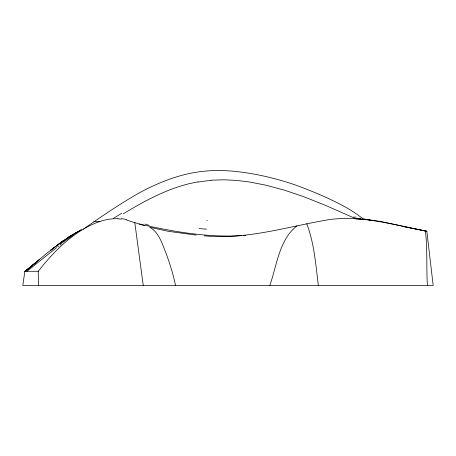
<?xml version="1.0" encoding="UTF-8"?>
<svg xmlns="http://www.w3.org/2000/svg" width="456" height="456" viewBox="0 0 456 456"><rect width="100%" height="100%" fill="white"/><g stroke="black" fill="none" stroke-linecap="round" stroke-linejoin="round"><path stroke-width="0.68" d="M29.184 268.174L24.875 271.274L22.8 285.473L433.177 285.473L426.833 231.192L407.516 227.419M269.798 285.473C276.963 265.312 279.072 239.998 296.845 225.902M38.549 285.473L38.23 271.274C54.657 250.486 74.385 230.468 99.853 221.371M24.972 271.274L35.91 262.531L25.337 271.274C43.206 256.397 60.648 240.557 81.39 229.721L68.582 237.308L71.74 235.148L59.913 243.242M25.337 271.274L39.244 259.567M26.978 271.274L56.607 247.591M60.808 243.886L73.707 234.606M57.712 246.753L58.852 245.915M59.998 245.077L61.138 244.239M29.72 267.786L32.416 265.842M83.374 229.168C101.443 216.44 119.791 203.986 139.012 193.042A227.498 227.498 0 0 1 151.147 186.846C164.228 180.679 177.943 175.691 192.17 172.966A135.307 135.307 0 0 1 205.251 171.114C222.984 169.489 240.842 171.456 258.244 174.916A279.693 279.693 0 0 1 296.252 185.313C313.585 191.674 330.697 198.85 346.834 207.856A139.034 139.034 0 0 1 358.473 215.397L362.885 218.703L372.21 220.522M68.582 237.308L78.238 231.505M123.331 213.784C146.57 199.785 171.04 186.487 198.098 181.858M426.833 231.192C395.557 225.452 362.833 215.221 330.172 219.473C288.46 226.273 247.044 240.027 204.242 235.809M210.968 180.223L223.942 179.778L236.932 180.433L249.894 182.052L265.962 185.204L285.011 190.346L303.781 196.713L325.385 205.314L355.993 218.806L367.884 219.655L380.566 221.428L426.081 231.163M243.094 235.541L245.602 235.37M241.235 235.649C206.825 237.661 172.687 231.54 139.262 223.999M355.993 218.806L360.787 218.709M362.885 218.703L362.286 218.703M24.875 271.274L38.23 271.274M99.419 221.815L93.85 221.627M117.984 218.8L121.216 219.108M196.154 235.074L168.338 231.329L149.75 227.213C159.235 232.623 162.256 244.125 166.189 253.57C169.94 263.995 173.348 274.586 175.509 285.473M404.187 226.769L406.849 227.287M126.774 220.151L144.877 225.754M424.912 231.129L425.448 231.488C427.591 249.261 426.292 267.529 427.392 285.473M306.768 223.674C314.218 243.293 315.78 264.754 318.334 285.473M134.782 222.46L143.241 285.473M99.904 221.513A49.294 48.353 21.9 0 1 117.984 218.715M121.279 218.623A53.933 52.725 21.5 0 1 126.882 219.684M149.226 225.321A82.981 33.767 20.2 0 1 145.025 224.038M206.568 229.168A161.293 74.966 -0.2 0 1 199.118 228.541M113.333 218.424A320.887 108.226 -23.1 0 1 121.689 213.311M198.149 182.086A129.983 120.367 7.6 0 1 210.997 180.456M353.691 217.056A154.305 151.557 -53.2 0 1 356.096 217.147M207.36 220.556A217.318 0.325 -1 0 1 206.71 220.567M62.928 241.019L50.342 250.486L62.928 241.019"/></g></svg>
